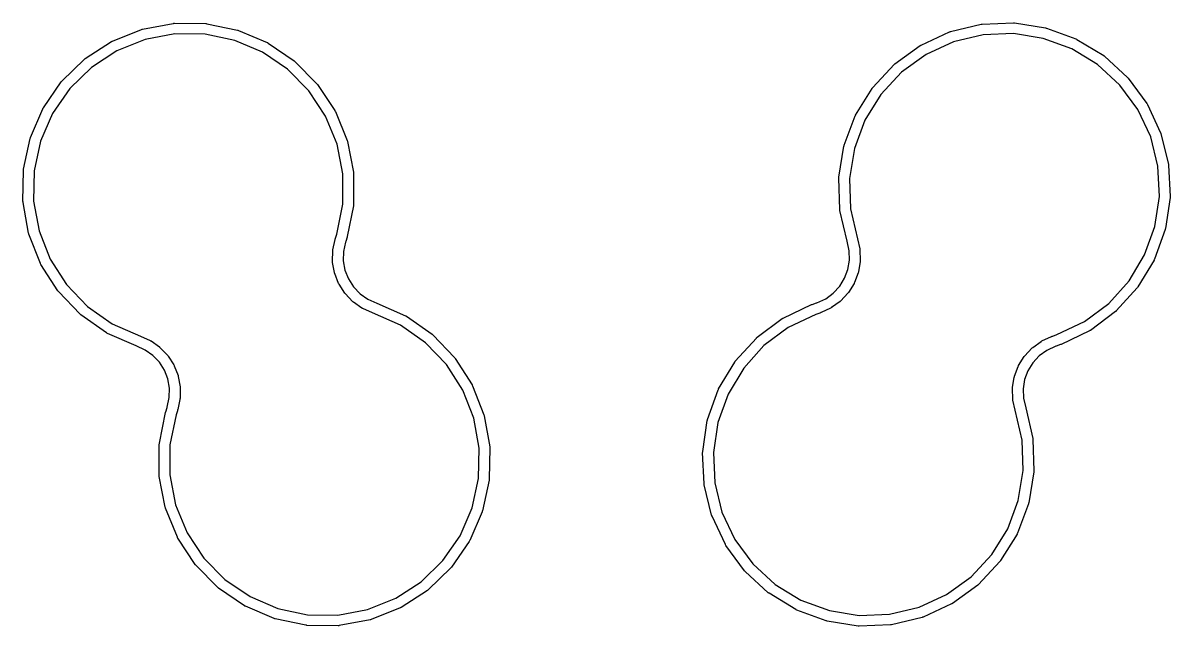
# Model space of a CAD drawing. Extents: x 95 to 260, y -129 to -48.
# Drawn here: x 158.95 to 169.66, y -85.21 to -79.57 of the extents above; entities that cross this region are included whole.
import ezdxf

# ---------------------------------------------------------------- set-up
doc = ezdxf.new("R2010")
doc.units = 0
doc.layers.add('BLACK', color=7, linetype='CONTINUOUS')

msp = doc.modelspace()

# ---------------------------------------------------------------- linework, layer by layer
at = {"layer": 'BLACK', "linetype": 'CONTINUOUS'}
for p, q in [((160.068, -79.632), (160.355, -79.578)), ((160.355, -79.578), (160.356, -79.5779)), ((160.356, -79.5779), (160.361, -79.5776)), ((160.361, -79.5776), (160.365, -79.5772)), ((160.365, -79.5772), (160.658, -79.58)), ((160.658, -79.58), (160.659, -79.5801)), ((160.659, -79.5801), (160.663, -79.5806)), ((160.663, -79.5806), (160.668, -79.5811)), ((160.668, -79.5811), (160.954, -79.6408)), ((167.615, -79.655), (167.899, -79.5869)), ((167.899, -79.5869), (167.9, -79.5867)), ((167.9, -79.5867), (167.904, -79.5861)), ((167.904, -79.5861), (167.909, -79.5855)), ((167.909, -79.5855), (168.202, -79.5739)), ((168.202, -79.5739), (168.207, -79.5743)), ((168.202, -79.5739), (168.202, -79.5739)), ((168.202, -79.5739), (168.202, -79.5739)), ((168.207, -79.5743), (168.211, -79.5745)), ((168.211, -79.5745), (168.5, -79.62)), ((159.787, -79.7436), (160.058, -79.6348)), ((160.058, -79.6348), (160.059, -79.6345)), ((160.058, -79.6348), (160.058, -79.6348)), ((160.058, -79.6348), (160.058, -79.6348)), ((160.059, -79.6345), (160.063, -79.6333)), ((160.063, -79.6333), (160.068, -79.632)), ((160.369, -79.6772), (160.091, -79.7294)), ((160.652, -79.68), (160.369, -79.6772)), ((160.929, -79.7377), (160.652, -79.68)), ((160.954, -79.6408), (160.955, -79.6409)), ((160.955, -79.6409), (160.959, -79.6423)), ((160.959, -79.6423), (160.963, -79.6437)), ((160.963, -79.6437), (161.233, -79.7579)), ((167.339, -79.7804), (167.605, -79.6582)), ((167.605, -79.6582), (167.606, -79.6579)), ((167.605, -79.6582), (167.605, -79.6582)), ((167.605, -79.6582), (167.605, -79.6582)), ((167.606, -79.6579), (167.61, -79.6565)), ((167.61, -79.6565), (167.615, -79.655)), ((167.918, -79.6852), (167.643, -79.7511)), ((168.201, -79.6741), (167.918, -79.6852)), ((168.48, -79.718), (168.201, -79.6741)), ((168.5, -79.62), (168.5, -79.62)), ((168.5, -79.62), (168.5, -79.62)), ((168.5, -79.62), (168.501, -79.6201)), ((168.501, -79.6201), (168.506, -79.6213)), ((168.506, -79.6213), (168.51, -79.6224)), ((168.51, -79.6224), (168.785, -79.7232)), ((159.533, -79.9077), (159.778, -79.7481)), ((159.778, -79.7481), (159.779, -79.7478)), ((159.778, -79.7481), (159.778, -79.7481)), ((159.778, -79.7481), (159.778, -79.7481)), ((159.779, -79.7478), (159.783, -79.7457)), ((159.783, -79.7457), (159.787, -79.7436)), ((160.091, -79.7294), (159.828, -79.8346)), ((161.189, -79.8481), (160.929, -79.7377)), ((161.233, -79.7579), (161.234, -79.7582)), ((161.234, -79.7582), (161.238, -79.7604)), ((161.238, -79.7604), (161.241, -79.7626)), ((161.241, -79.7626), (161.484, -79.9269)), ((167.094, -79.9568), (167.331, -79.7853)), ((167.331, -79.7853), (167.332, -79.7849)), ((167.332, -79.7849), (167.336, -79.7826)), ((167.336, -79.7826), (167.339, -79.7804)), ((167.643, -79.7511), (167.386, -79.8692)), ((168.746, -79.8154), (168.48, -79.718)), ((168.785, -79.7232), (168.785, -79.7234)), ((168.785, -79.7234), (168.789, -79.7255)), ((168.789, -79.7255), (168.794, -79.7274)), ((168.794, -79.7274), (169.044, -79.8797)), ((159.315, -80.118), (159.525, -79.9138)), ((159.525, -79.9133), (159.529, -79.9106)), ((159.525, -79.9138), (159.525, -79.9133)), ((159.529, -79.9106), (159.533, -79.9077)), ((159.828, -79.8346), (159.591, -79.9889)), ((161.423, -80.0069), (161.189, -79.8481)), ((167.386, -79.8692), (167.156, -80.0349)), ((168.987, -79.9625), (168.746, -79.8154)), ((169.044, -79.8797), (169.044, -79.88)), ((169.044, -79.88), (169.048, -79.8828)), ((169.048, -79.8828), (169.051, -79.8855)), ((169.051, -79.8855), (169.267, -80.0834)), ((159.591, -79.9889), (159.388, -80.1863)), ((161.622, -80.2083), (161.423, -80.0069)), ((161.484, -79.9269), (161.484, -79.9269)), ((161.484, -79.9269), (161.484, -79.927)), ((161.484, -79.927), (161.484, -79.9273)), ((161.484, -79.9273), (161.488, -79.9302)), ((161.488, -79.9302), (161.491, -79.9332)), ((161.491, -79.9332), (161.697, -80.1415)), ((166.887, -80.1775), (167.086, -79.9632)), ((167.086, -79.9632), (167.087, -79.9627)), ((167.087, -79.9627), (167.09, -79.9598)), ((167.09, -79.9598), (167.094, -79.9568)), ((169.196, -80.1538), (168.987, -79.9625)), ((159.143, -80.3665), (159.309, -80.1255)), ((159.309, -80.1249), (159.312, -80.1215)), ((159.309, -80.1255), (159.309, -80.1249)), ((159.309, -80.1255), (159.309, -80.1255)), ((159.309, -80.1255), (159.309, -80.1255)), ((159.312, -80.1215), (159.315, -80.118)), ((167.156, -80.0349), (166.964, -80.2421)), ((169.267, -80.0834), (169.268, -80.0839)), ((169.268, -80.0839), (169.271, -80.0873)), ((169.271, -80.0873), (169.274, -80.0907)), ((169.274, -80.0907), (169.447, -80.3267)), ((159.388, -80.1863), (159.228, -80.4192)), ((161.778, -80.4444), (161.622, -80.2083)), ((161.697, -80.1415), (161.697, -80.142)), ((161.697, -80.142), (161.7, -80.1456)), ((161.7, -80.1456), (161.703, -80.1491)), ((161.703, -80.1491), (161.864, -80.3934)), ((166.727, -80.4343), (166.881, -80.1853)), ((166.881, -80.1853), (166.882, -80.1847)), ((166.881, -80.1853), (166.881, -80.1853)), ((166.881, -80.1853), (166.881, -80.1853)), ((166.882, -80.1847), (166.884, -80.1812)), ((166.884, -80.1812), (166.887, -80.1775)), ((169.363, -80.3819), (169.196, -80.1538)), ((166.964, -80.2421), (166.815, -80.4827)), ((169.447, -80.3267), (169.447, -80.3273)), ((169.447, -80.3273), (169.449, -80.3312)), ((169.449, -80.3312), (169.452, -80.3351)), ((169.452, -80.3351), (169.576, -80.6003)), ((159.022, -80.6438), (159.138, -80.3751)), ((159.228, -80.4192), (159.116, -80.679)), ((159.138, -80.3744), (159.141, -80.3705)), ((159.138, -80.3751), (159.138, -80.3744)), ((159.141, -80.3705), (159.143, -80.3665)), ((161.885, -80.7062), (161.778, -80.4444)), ((161.864, -80.3934), (161.865, -80.3939)), ((161.865, -80.3939), (161.867, -80.398)), ((161.867, -80.398), (161.869, -80.402)), ((161.869, -80.402), (161.98, -80.6729)), ((166.62, -80.7171), (166.723, -80.443)), ((166.723, -80.4424), (166.725, -80.4383)), ((166.723, -80.443), (166.723, -80.4424)), ((166.725, -80.4383), (166.727, -80.4343)), ((169.483, -80.6382), (169.363, -80.3819)), ((166.815, -80.4827), (166.716, -80.7476)), ((158.957, -80.9392), (159.019, -80.6531)), ((159.019, -80.6524), (159.021, -80.6482)), ((159.019, -80.6531), (159.019, -80.6524)), ((159.019, -80.6531), (159.019, -80.6531)), ((159.019, -80.6531), (159.019, -80.6531)), ((159.021, -80.6482), (159.022, -80.6438)), ((169.551, -80.9129), (169.483, -80.6382)), ((169.576, -80.6003), (169.576, -80.6009)), ((169.576, -80.6009), (169.577, -80.6052)), ((169.577, -80.6052), (169.579, -80.6095)), ((169.579, -80.6095), (169.649, -80.8937)), ((159.116, -80.679), (159.056, -80.9555)), ((161.939, -80.9839), (161.885, -80.7062)), ((161.98, -80.6729), (161.98, -80.6736)), ((161.98, -80.6736), (161.981, -80.6779)), ((161.981, -80.6779), (161.982, -80.6823)), ((161.982, -80.6823), (162.038, -80.9696)), ((166.57, -81.0154), (166.618, -80.7266)), ((166.618, -80.7259), (166.619, -80.7215)), ((166.618, -80.7266), (166.618, -80.7259)), ((166.619, -80.7215), (166.62, -80.7171)), ((166.716, -80.7476), (166.67, -81.0268)), ((158.951, -81.2416), (158.956, -80.9489)), ((158.956, -80.9482), (158.957, -80.9438)), ((158.956, -80.9489), (158.956, -80.9482)), ((158.957, -80.9438), (158.957, -80.9392)), ((159.056, -80.9555), (159.051, -81.2384)), ((161.939, -81.2669), (161.939, -80.9839)), ((162.038, -80.9696), (162.038, -80.9696)), ((162.038, -80.9696), (162.038, -80.9696)), ((162.038, -80.9696), (162.039, -80.9703)), ((162.039, -80.9703), (162.039, -80.9747)), ((162.039, -80.9747), (162.039, -80.9793)), ((162.039, -80.9793), (162.039, -81.272)), ((169.564, -81.1955), (169.551, -80.9129)), ((169.649, -80.8937), (169.649, -80.8944)), ((169.649, -80.8944), (169.65, -80.8988)), ((169.65, -80.8988), (169.65, -80.9033)), ((169.65, -80.9033), (169.664, -81.1957)), ((166.57, -81.02), (166.57, -81.0154)), ((166.57, -81.0245), (166.57, -81.02)), ((166.57, -81.0252), (166.57, -81.0245)), ((166.579, -81.3177), (166.57, -81.0252)), ((166.67, -81.0268), (166.679, -81.3096)), ((169.522, -81.4753), (169.564, -81.1955)), ((169.664, -81.1957), (169.664, -81.1964)), ((169.664, -81.1964), (169.664, -81.2009)), ((169.664, -81.2009), (169.664, -81.2055)), ((158.952, -81.2462), (158.951, -81.2416)), ((158.952, -81.2507), (158.952, -81.2462)), ((158.952, -81.2513), (158.952, -81.2507)), ((158.952, -81.2514), (158.952, -81.2513)), ((159.004, -81.5394), (158.952, -81.2514)), ((158.952, -81.2514), (158.952, -81.2514)), ((159.051, -81.2384), (159.102, -81.5168)), ((161.882, -81.5463), (161.939, -81.2669)), ((162.038, -81.2818), (161.98, -81.5687)), ((162.039, -81.2727), (162.038, -81.2772)), ((162.038, -81.2772), (162.038, -81.2818)), ((162.039, -81.272), (162.039, -81.2727)), ((166.679, -81.3096), (166.744, -81.5899)), ((169.664, -81.2055), (169.62, -81.495)), ((166.58, -81.3223), (166.579, -81.3177)), ((166.58, -81.3267), (166.58, -81.3223)), ((166.58, -81.3274), (166.58, -81.3267)), ((166.647, -81.6126), (166.58, -81.3274)), ((159.102, -81.5168), (159.205, -81.7802)), ((169.426, -81.7416), (169.522, -81.4753)), ((169.618, -81.5044), (169.519, -81.78)), ((169.619, -81.5), (169.618, -81.5044)), ((169.62, -81.4957), (169.619, -81.5)), ((169.62, -81.495), (169.62, -81.4957)), ((159.005, -81.5438), (159.004, -81.5394)), ((159.006, -81.5482), (159.005, -81.5438)), ((159.007, -81.5488), (159.006, -81.5482)), ((159.114, -81.8213), (159.007, -81.5488)), ((161.845, -81.6936), (161.866, -81.5982)), ((161.866, -81.5975), (161.867, -81.5953)), ((161.866, -81.5982), (161.866, -81.5975)), ((161.867, -81.5931), (161.87, -81.5856)), ((161.867, -81.5953), (161.867, -81.5931)), ((161.87, -81.5856), (161.882, -81.5463)), ((161.963, -81.6218), (161.944, -81.7099)), ((161.965, -81.6169), (161.963, -81.6218)), ((161.978, -81.5742), (161.965, -81.6165)), ((161.965, -81.6165), (161.965, -81.6169)), ((161.965, -81.6169), (161.965, -81.6169)), ((161.979, -81.5718), (161.978, -81.5742)), ((161.98, -81.5694), (161.979, -81.5718)), ((161.98, -81.5687), (161.98, -81.5694)), ((166.667, -81.7029), (166.647, -81.6126)), ((166.647, -81.6126), (166.647, -81.6126)), ((166.744, -81.5899), (166.744, -81.59)), ((166.744, -81.59), (166.766, -81.6851)), ((161.843, -81.801), (161.844, -81.7033)), ((161.844, -81.7026), (161.845, -81.6982)), ((161.844, -81.7033), (161.844, -81.7026)), ((161.845, -81.6982), (161.845, -81.6936)), ((161.944, -81.7099), (161.943, -81.7977)), ((166.67, -81.7907), (166.667, -81.7029)), ((166.766, -81.6851), (166.766, -81.6858)), ((166.766, -81.6858), (166.767, -81.6902)), ((166.767, -81.6902), (166.767, -81.6947)), ((166.767, -81.6947), (166.77, -81.7923)), ((159.116, -81.8253), (159.114, -81.8213)), ((159.118, -81.8294), (159.116, -81.8253)), ((159.118, -81.83), (159.118, -81.8294)), ((159.276, -82.0765), (159.118, -81.83)), ((159.205, -81.7802), (159.358, -82.0184)), ((161.843, -81.8055), (161.843, -81.801)), ((161.843, -81.81), (161.843, -81.8055)), ((161.843, -81.8107), (161.843, -81.81)), ((161.861, -81.9068), (161.843, -81.8107)), ((161.843, -81.8107), (161.843, -81.8107)), ((161.843, -81.8107), (161.843, -81.8107)), ((161.943, -81.7977), (161.958, -81.8841)), ((166.656, -81.8773), (166.67, -81.7907)), ((166.77, -81.8021), (166.754, -81.8984)), ((166.77, -81.7923), (166.77, -81.793)), ((166.77, -81.793), (166.77, -81.7975)), ((166.77, -81.7975), (166.77, -81.8021)), ((169.281, -81.9843), (169.426, -81.7416)), ((169.515, -81.7888), (169.364, -82.0399)), ((169.517, -81.7847), (169.515, -81.7888)), ((169.519, -81.7806), (169.517, -81.7847)), ((169.519, -81.78), (169.519, -81.7806)), ((161.862, -81.9111), (161.861, -81.9068)), ((161.863, -81.9155), (161.862, -81.9111)), ((161.863, -81.9161), (161.863, -81.9155)), ((161.899, -82.007), (161.863, -81.9161)), ((161.958, -81.8841), (161.99, -81.9659)), ((166.625, -81.9596), (166.656, -81.8773)), ((166.751, -81.9078), (166.717, -81.9993)), ((166.753, -81.9034), (166.751, -81.9078)), ((166.754, -81.8991), (166.753, -81.9034)), ((166.754, -81.8984), (166.754, -81.8984)), ((166.754, -81.8984), (166.754, -81.8984)), ((166.754, -81.8984), (166.754, -81.8991)), ((159.358, -82.0184), (159.554, -82.2225)), ((161.901, -82.0111), (161.899, -82.007)), ((161.903, -82.0151), (161.901, -82.0111)), ((161.904, -82.0157), (161.903, -82.0151)), ((161.956, -82.0979), (161.904, -82.0157)), ((161.904, -82.0157), (161.904, -82.0157)), ((161.904, -82.0157), (161.904, -82.0157)), ((161.99, -81.9659), (162.038, -82.0399)), ((162.038, -82.0399), (162.099, -82.1032)), ((166.519, -82.0986), (166.579, -82.0343)), ((166.579, -82.0343), (166.625, -81.9596)), ((166.713, -82.008), (166.661, -82.0911)), ((166.715, -82.0039), (166.713, -82.008)), ((166.717, -81.9999), (166.715, -82.0039)), ((166.717, -81.9993), (166.717, -81.9999)), ((169.091, -82.1941), (169.281, -81.9843)), ((169.358, -82.0477), (169.162, -82.2648)), ((169.361, -82.0441), (169.358, -82.0477)), ((169.364, -82.0405), (169.361, -82.0441)), ((169.364, -82.0399), (169.364, -82.0405)), ((159.279, -82.0801), (159.276, -82.0765)), ((159.282, -82.0836), (159.279, -82.0801)), ((159.282, -82.0841), (159.282, -82.0836)), ((159.485, -82.2953), (159.282, -82.0841)), ((161.959, -82.1015), (161.956, -82.0979)), ((161.962, -82.1051), (161.959, -82.1015)), ((161.962, -82.1056), (161.962, -82.1051)), ((162.03, -82.176), (161.962, -82.1056)), ((162.099, -82.1032), (162.171, -82.1535)), ((162.171, -82.1535), (162.256, -82.1909)), ((166.366, -82.1876), (166.448, -82.15)), ((166.448, -82.15), (166.519, -82.0986)), ((166.656, -82.0988), (166.589, -82.1703)), ((166.658, -82.0952), (166.656, -82.0988)), ((166.661, -82.0916), (166.658, -82.0952)), ((166.661, -82.0911), (166.661, -82.0916)), ((159.554, -82.2225), (159.785, -82.3846)), ((162.033, -82.179), (162.03, -82.176)), ((162.037, -82.1819), (162.033, -82.179)), ((162.037, -82.1823), (162.037, -82.1819)), ((162.037, -82.1824), (162.037, -82.1823)), ((162.037, -82.1823), (162.037, -82.1823)), ((162.117, -82.2383), (162.037, -82.1824)), ((162.121, -82.2405), (162.117, -82.2383)), ((162.125, -82.2428), (162.121, -82.2405)), ((162.126, -82.2431), (162.125, -82.2428)), ((162.215, -82.2823), (162.126, -82.2431)), ((162.256, -82.1909), (162.256, -82.191)), ((162.256, -82.191), (162.523, -82.3091)), ((166.051, -82.3312), (166.315, -82.2054)), ((166.315, -82.2054), (166.316, -82.2051)), ((166.316, -82.2051), (166.318, -82.2043)), ((166.318, -82.2043), (166.321, -82.2033)), ((166.321, -82.2033), (166.361, -82.1894)), ((166.361, -82.1892), (166.366, -82.1876)), ((166.361, -82.1893), (166.361, -82.1892)), ((166.361, -82.1894), (166.361, -82.1893)), ((166.494, -82.2388), (166.405, -82.2796)), ((166.498, -82.2365), (166.494, -82.2388)), ((166.502, -82.2343), (166.498, -82.2365)), ((166.503, -82.2339), (166.502, -82.2343)), ((166.582, -82.1767), (166.503, -82.2339)), ((166.585, -82.1737), (166.582, -82.1767)), ((166.589, -82.1708), (166.585, -82.1737)), ((166.589, -82.1703), (166.589, -82.1703)), ((166.589, -82.1703), (166.589, -82.1703)), ((166.589, -82.1703), (166.589, -82.1708)), ((168.864, -82.363), (169.091, -82.1941)), ((169.155, -82.2713), (168.92, -82.4461)), ((169.158, -82.2683), (169.155, -82.2713)), ((169.162, -82.2653), (169.158, -82.2683)), ((169.162, -82.2648), (169.162, -82.2648)), ((169.162, -82.2648), (169.162, -82.2648)), ((169.162, -82.2648), (169.162, -82.2653)), ((159.488, -82.2983), (159.485, -82.2953)), ((159.492, -82.3012), (159.488, -82.2983)), ((159.492, -82.3016), (159.492, -82.3012)), ((159.492, -82.3017), (159.492, -82.3016)), ((159.492, -82.3016), (159.492, -82.3016)), ((159.732, -82.4694), (159.492, -82.3017)), ((162.215, -82.2824), (162.215, -82.2823)), ((162.478, -82.3986), (162.215, -82.2824)), ((162.523, -82.3091), (162.523, -82.3091)), ((162.523, -82.3091), (162.523, -82.3092)), ((162.523, -82.3092), (162.524, -82.3094)), ((162.524, -82.3094), (162.528, -82.3117)), ((162.528, -82.3117), (162.532, -82.3139)), ((162.532, -82.3139), (162.772, -82.482)), ((165.808, -82.511), (166.043, -82.3362)), ((166.043, -82.3358), (166.047, -82.3335)), ((166.043, -82.3362), (166.043, -82.3358)), ((166.043, -82.3362), (166.043, -82.3362)), ((166.043, -82.3362), (166.043, -82.3362)), ((166.047, -82.3335), (166.051, -82.3312)), ((166.356, -82.2969), (166.098, -82.4194)), ((166.393, -82.2839), (166.356, -82.2969)), ((166.401, -82.2815), (166.393, -82.2839)), ((166.403, -82.2806), (166.401, -82.2815)), ((166.405, -82.2798), (166.403, -82.2806)), ((166.405, -82.2796), (166.405, -82.2798)), ((168.607, -82.4855), (168.864, -82.363)), ((159.736, -82.4716), (159.732, -82.4694)), ((159.74, -82.4739), (159.736, -82.4716)), ((159.741, -82.4742), (159.74, -82.4739)), ((160.008, -82.5921), (159.741, -82.4742)), ((159.741, -82.4742), (159.741, -82.4742)), ((159.741, -82.4742), (159.741, -82.4742)), ((159.785, -82.3846), (160.049, -82.5006)), ((162.71, -82.561), (162.478, -82.3986)), ((162.772, -82.482), (162.772, -82.4824)), ((162.772, -82.4824), (162.776, -82.4854)), ((162.776, -82.4854), (162.779, -82.4883)), ((162.779, -82.4883), (162.981, -82.6997)), ((166.098, -82.4194), (165.871, -82.5883)), ((168.568, -82.4991), (168.607, -82.4855)), ((168.912, -82.4512), (168.647, -82.577)), ((168.916, -82.4488), (168.912, -82.4512)), ((168.919, -82.4465), (168.916, -82.4488)), ((168.92, -82.4461), (168.919, -82.4465)), ((168.92, -82.4461), (168.92, -82.4461)), ((168.92, -82.4461), (168.92, -82.4461)), ((160.093, -82.6297), (160.008, -82.5921)), ((160.049, -82.5006), (160.049, -82.5007)), ((160.049, -82.5007), (160.138, -82.5403)), ((160.138, -82.5403), (160.138, -82.5403)), ((160.138, -82.5403), (160.138, -82.5403)), ((160.138, -82.5403), (160.139, -82.5406)), ((160.139, -82.5406), (160.143, -82.5429)), ((160.143, -82.5429), (160.147, -82.5451)), ((160.147, -82.5451), (160.227, -82.6013)), ((162.906, -82.7653), (162.71, -82.561)), ((165.604, -82.7346), (165.801, -82.5176)), ((165.871, -82.5883), (165.682, -82.7981)), ((165.801, -82.517), (165.804, -82.5141)), ((165.801, -82.5175), (165.801, -82.517)), ((165.801, -82.5176), (165.801, -82.5175)), ((165.801, -82.5175), (165.801, -82.5175)), ((165.804, -82.5141), (165.808, -82.511)), ((168.381, -82.6059), (168.46, -82.5487)), ((168.46, -82.5483), (168.464, -82.5461)), ((168.46, -82.5487), (168.46, -82.5483)), ((168.46, -82.5487), (168.46, -82.5487)), ((168.46, -82.5487), (168.46, -82.5487)), ((168.464, -82.5461), (168.468, -82.5438)), ((168.468, -82.5438), (168.557, -82.503)), ((168.596, -82.595), (168.514, -82.6326)), ((168.557, -82.5027), (168.56, -82.502)), ((168.557, -82.503), (168.557, -82.5027)), ((168.56, -82.502), (168.562, -82.5011)), ((168.562, -82.5011), (168.568, -82.4991)), ((168.6, -82.5937), (168.596, -82.595)), ((168.642, -82.5792), (168.6, -82.5937)), ((168.6, -82.5937), (168.6, -82.5937)), ((168.6, -82.5937), (168.6, -82.5937)), ((168.644, -82.5781), (168.642, -82.5792)), ((168.647, -82.5773), (168.644, -82.5781)), ((168.647, -82.577), (168.647, -82.5773)), ((160.165, -82.6803), (160.093, -82.6297)), ((160.226, -82.7438), (160.165, -82.6803)), ((160.227, -82.6013), (160.227, -82.6013)), ((160.227, -82.6013), (160.227, -82.6013)), ((160.227, -82.6013), (160.227, -82.6017)), ((160.227, -82.6017), (160.23, -82.6047)), ((160.23, -82.6047), (160.234, -82.6077)), ((160.234, -82.6077), (160.301, -82.6783)), ((160.301, -82.6783), (160.302, -82.6788)), ((160.302, -82.6788), (160.305, -82.6824)), ((160.305, -82.6824), (160.307, -82.686)), ((160.307, -82.686), (160.36, -82.7684)), ((162.981, -82.6997), (162.981, -82.6997)), ((162.981, -82.6997), (162.981, -82.6997)), ((162.981, -82.6997), (162.982, -82.7002)), ((162.982, -82.7002), (162.985, -82.7038)), ((162.985, -82.7038), (162.988, -82.7074)), ((168.25, -82.7747), (168.301, -82.6917)), ((168.301, -82.6911), (168.304, -82.6875)), ((168.301, -82.6917), (168.301, -82.6911)), ((168.301, -82.6917), (168.301, -82.6917)), ((168.301, -82.6917), (168.301, -82.6917)), ((168.304, -82.6875), (168.307, -82.6839)), ((168.307, -82.6839), (168.373, -82.6124)), ((168.373, -82.6124), (168.374, -82.6119)), ((168.374, -82.6119), (168.377, -82.609)), ((168.377, -82.609), (168.381, -82.6059)), ((168.443, -82.6841), (168.383, -82.7484)), ((168.514, -82.6326), (168.443, -82.6841)), ((160.273, -82.8179), (160.226, -82.7438)), ((160.36, -82.7684), (160.36, -82.769)), ((160.36, -82.769), (160.362, -82.773)), ((160.362, -82.773), (160.364, -82.7771)), ((160.364, -82.7771), (160.4, -82.8681)), ((163.058, -83.0037), (162.906, -82.7653)), ((162.988, -82.7074), (163.145, -82.954)), ((165.448, -82.9935), (165.598, -82.7424)), ((165.682, -82.7981), (165.536, -83.0407)), ((165.598, -82.7424), (165.599, -82.7418)), ((165.599, -82.7418), (165.601, -82.7382)), ((165.601, -82.7382), (165.604, -82.7346)), ((168.211, -82.8749), (168.245, -82.7835)), ((168.245, -82.7828), (168.248, -82.7788)), ((168.245, -82.7835), (168.245, -82.7828)), ((168.248, -82.7788), (168.25, -82.7747)), ((168.383, -82.7484), (168.337, -82.8231)), ((160.305, -82.8998), (160.273, -82.8179)), ((160.32, -82.9863), (160.305, -82.8998)), ((160.4, -82.8681), (160.4, -82.8681)), ((160.4, -82.8681), (160.4, -82.8681)), ((160.4, -82.8681), (160.4, -82.8687)), ((160.4, -82.8687), (160.401, -82.8731)), ((160.401, -82.8731), (160.402, -82.8775)), ((160.402, -82.8775), (160.419, -82.9736)), ((168.193, -82.9807), (168.208, -82.8844)), ((168.208, -82.8844), (168.209, -82.8837)), ((168.209, -82.8837), (168.21, -82.8793)), ((168.21, -82.8793), (168.211, -82.8749)), ((168.306, -82.9054), (168.292, -82.9921)), ((168.337, -82.8231), (168.306, -82.9054)), ((160.318, -83.0741), (160.32, -82.9863)), ((160.42, -82.9833), (160.418, -83.081)), ((160.419, -82.9736), (160.419, -82.9736)), ((160.419, -82.9736), (160.419, -82.9736)), ((160.419, -82.9736), (160.419, -82.9743)), ((160.419, -82.9743), (160.42, -82.9788)), ((160.42, -82.9788), (160.42, -82.9833)), ((163.161, -83.2672), (163.058, -83.0037)), ((163.145, -82.954), (163.145, -82.9546)), ((163.145, -82.9546), (163.147, -82.9587)), ((163.147, -82.9587), (163.15, -82.9627)), ((163.15, -82.9627), (163.256, -83.2353)), ((165.345, -83.2778), (165.444, -83.0023)), ((165.444, -83.0016), (165.446, -82.9976)), ((165.444, -83.0023), (165.444, -83.0016)), ((165.444, -83.0023), (165.444, -83.0023)), ((165.444, -83.0023), (165.444, -83.0023)), ((165.446, -82.9976), (165.448, -82.9935)), ((168.192, -82.9852), (168.193, -82.9807)), ((168.192, -82.9897), (168.192, -82.9852)), ((168.192, -82.9904), (168.192, -82.9897)), ((168.195, -83.088), (168.192, -82.9904)), ((168.292, -82.9921), (168.295, -83.0798)), ((160.299, -83.1621), (160.318, -83.0741)), ((160.417, -83.0907), (160.396, -83.186)), ((160.418, -83.0817), (160.417, -83.0861)), ((160.417, -83.0861), (160.417, -83.0907)), ((160.418, -83.081), (160.418, -83.0817)), ((165.536, -83.0407), (165.441, -83.307)), ((168.196, -83.0925), (168.195, -83.088)), ((168.196, -83.097), (168.196, -83.0925)), ((168.197, -83.0977), (168.196, -83.097)), ((168.219, -83.1927), (168.197, -83.0977)), ((168.197, -83.0977), (168.197, -83.0977)), ((168.197, -83.0977), (168.197, -83.0977)), ((168.295, -83.0798), (168.316, -83.1702)), ((160.225, -83.4991), (160.283, -83.2121)), ((160.283, -83.2115), (160.284, -83.2091)), ((160.283, -83.2121), (160.283, -83.2115)), ((160.284, -83.2091), (160.285, -83.2067)), ((160.285, -83.2067), (160.298, -83.1662)), ((160.298, -83.1658), (160.299, -83.1621)), ((160.298, -83.1662), (160.298, -83.1658)), ((160.298, -83.1658), (160.298, -83.1658)), ((160.381, -83.2347), (160.324, -83.5141)), ((160.393, -83.197), (160.381, -83.2347)), ((160.395, -83.1911), (160.393, -83.197)), ((160.396, -83.1867), (160.395, -83.1889)), ((160.395, -83.1889), (160.395, -83.1911)), ((160.396, -83.186), (160.396, -83.1867)), ((163.256, -83.2353), (163.256, -83.2353)), ((163.256, -83.2353), (163.256, -83.2353)), ((163.256, -83.2353), (163.256, -83.236)), ((163.256, -83.236), (163.258, -83.2403)), ((168.219, -83.1928), (168.219, -83.1927)), ((168.284, -83.4732), (168.219, -83.1928)), ((168.316, -83.1702), (168.316, -83.1702)), ((168.316, -83.1702), (168.316, -83.1702)), ((168.316, -83.1702), (168.382, -83.4554)), ((163.211, -83.5457), (163.161, -83.2672)), ((163.258, -83.2403), (163.259, -83.2447)), ((163.259, -83.2447), (163.311, -83.5328)), ((165.299, -83.5768), (165.342, -83.2873)), ((165.342, -83.2873), (165.343, -83.2866)), ((165.343, -83.2866), (165.344, -83.2822)), ((165.344, -83.2822), (165.345, -83.2778)), ((165.441, -83.307), (165.399, -83.5868)), ((160.223, -83.8015), (160.224, -83.5088)), ((160.224, -83.5081), (160.225, -83.5036)), ((160.224, -83.5088), (160.224, -83.5081)), ((160.225, -83.5036), (160.225, -83.4991)), ((160.324, -83.5141), (160.323, -83.797)), ((163.206, -83.8285), (163.211, -83.5457)), ((163.311, -83.5426), (163.306, -83.8352)), ((163.311, -83.5328), (163.311, -83.5335)), ((163.311, -83.5335), (163.311, -83.538)), ((163.311, -83.538), (163.311, -83.5426)), ((168.293, -83.7559), (168.284, -83.4732)), ((168.382, -83.4554), (168.382, -83.456)), ((168.382, -83.456), (168.383, -83.4605)), ((168.383, -83.4605), (168.383, -83.465)), ((168.383, -83.465), (168.393, -83.7576)), ((165.298, -83.5858), (165.299, -83.5813)), ((165.298, -83.5865), (165.298, -83.5858)), ((165.312, -83.8789), (165.298, -83.5865)), ((165.298, -83.5865), (165.298, -83.5865)), ((165.298, -83.5865), (165.298, -83.5865)), ((165.299, -83.5813), (165.299, -83.5768)), ((165.399, -83.5868), (165.412, -83.8694)), ((168.247, -84.0351), (168.293, -83.7559)), ((168.392, -83.7673), (168.345, -84.0562)), ((168.393, -83.7628), (168.392, -83.7673)), ((168.393, -83.7576), (168.393, -83.7583)), ((168.393, -83.7583), (168.393, -83.7628)), ((160.223, -83.806), (160.223, -83.8015)), ((160.224, -83.8105), (160.223, -83.806)), ((160.224, -83.8112), (160.224, -83.8105)), ((160.28, -84.0986), (160.224, -83.8112)), ((160.323, -83.797), (160.377, -84.0747)), ((163.146, -84.1051), (163.206, -83.8285)), ((163.305, -83.8449), (163.243, -84.131)), ((163.306, -83.8359), (163.305, -83.8404)), ((163.305, -83.8404), (163.305, -83.8449)), ((163.306, -83.8352), (163.306, -83.8359)), ((165.313, -83.8834), (165.312, -83.8789)), ((165.412, -83.8694), (165.479, -84.1441)), ((165.313, -83.8879), (165.313, -83.8834)), ((165.313, -83.8886), (165.313, -83.8879)), ((165.383, -84.1728), (165.313, -83.8886)), ((165.313, -83.8886), (165.313, -83.8886)), ((165.313, -83.8886), (165.313, -83.8886)), ((160.377, -84.0747), (160.484, -84.3367)), ((168.148, -84.3), (168.247, -84.0351)), ((168.342, -84.0656), (168.239, -84.3397)), ((168.343, -84.0612), (168.342, -84.0656)), ((168.345, -84.0569), (168.343, -84.0612)), ((168.345, -84.0562), (168.345, -84.0562)), ((168.345, -84.0562), (168.345, -84.0562)), ((168.345, -84.0562), (168.345, -84.0569)), ((160.281, -84.103), (160.28, -84.0986)), ((160.282, -84.1073), (160.281, -84.103)), ((160.282, -84.1079), (160.282, -84.1073)), ((160.393, -84.379), (160.282, -84.1079)), ((160.282, -84.1079), (160.282, -84.1079)), ((160.282, -84.1079), (160.282, -84.1079)), ((163.034, -84.3647), (163.146, -84.1051)), ((163.24, -84.1403), (163.124, -84.4089)), ((163.241, -84.136), (163.24, -84.1403)), ((163.243, -84.1317), (163.241, -84.136)), ((163.243, -84.131), (163.243, -84.1317)), ((165.385, -84.177), (165.383, -84.1728)), ((165.386, -84.1813), (165.385, -84.177)), ((165.387, -84.182), (165.386, -84.1813)), ((165.511, -84.4472), (165.387, -84.182)), ((165.479, -84.1441), (165.599, -84.4004)), ((167.999, -84.5406), (168.148, -84.3)), ((160.395, -84.3831), (160.393, -84.379)), ((160.397, -84.3871), (160.395, -84.3831)), ((160.397, -84.3876), (160.397, -84.3871)), ((160.397, -84.3877), (160.397, -84.3876)), ((160.397, -84.3876), (160.397, -84.3876)), ((160.558, -84.6321), (160.397, -84.3877)), ((160.484, -84.3367), (160.639, -84.573)), ((162.873, -84.5975), (163.034, -84.3647)), ((163.119, -84.4174), (162.953, -84.6583)), ((163.121, -84.4135), (163.119, -84.4174)), ((163.123, -84.4095), (163.121, -84.4135)), ((163.124, -84.4089), (163.123, -84.4095)), ((163.124, -84.4089), (163.124, -84.4089)), ((163.124, -84.4089), (163.124, -84.4089)), ((165.599, -84.4004), (165.767, -84.6285)), ((168.235, -84.3485), (168.081, -84.5974)), ((168.237, -84.3444), (168.235, -84.3485)), ((168.239, -84.3404), (168.237, -84.3444)), ((168.239, -84.3397), (168.239, -84.3404)), ((165.513, -84.4511), (165.511, -84.4472)), ((165.515, -84.455), (165.513, -84.4511)), ((165.516, -84.4555), (165.515, -84.455)), ((165.516, -84.4556), (165.516, -84.4555)), ((165.689, -84.6916), (165.516, -84.4556)), ((165.516, -84.4556), (165.516, -84.4556)), ((160.561, -84.6356), (160.558, -84.6321)), ((160.639, -84.573), (160.838, -84.7745)), ((162.67, -84.7946), (162.873, -84.5975)), ((165.767, -84.6285), (165.975, -84.8198)), ((167.806, -84.7477), (167.999, -84.5406)), ((168.075, -84.6052), (167.876, -84.8194)), ((168.078, -84.6016), (168.075, -84.6052)), ((168.081, -84.598), (168.078, -84.6016)), ((168.081, -84.5974), (168.081, -84.598)), ((160.564, -84.6392), (160.561, -84.6356)), ((160.565, -84.6397), (160.564, -84.6392)), ((160.77, -84.8482), (160.565, -84.6397)), ((162.946, -84.6658), (162.736, -84.8697)), ((162.949, -84.6623), (162.946, -84.6658)), ((162.952, -84.6589), (162.949, -84.6623)), ((162.953, -84.6583), (162.952, -84.6589)), ((162.953, -84.6583), (162.953, -84.6583)), ((162.953, -84.6583), (162.953, -84.6583)), ((165.692, -84.695), (165.689, -84.6916)), ((165.695, -84.6984), (165.692, -84.695)), ((165.695, -84.6989), (165.695, -84.6984)), ((165.911, -84.8968), (165.695, -84.6989)), ((160.838, -84.7745), (161.072, -84.9337)), ((162.433, -84.9486), (162.67, -84.7946)), ((165.975, -84.8198), (166.217, -84.967)), ((167.577, -84.9134), (167.806, -84.7477)), ((167.868, -84.8259), (167.631, -84.9974)), ((167.872, -84.8229), (167.868, -84.8259)), ((167.875, -84.8199), (167.872, -84.8229)), ((167.876, -84.8194), (167.875, -84.8199)), ((160.774, -84.8511), (160.77, -84.8482)), ((160.777, -84.8541), (160.774, -84.8511)), ((160.777, -84.8545), (160.777, -84.8541)), ((161.02, -85.0191), (160.777, -84.8545)), ((161.072, -84.9337), (161.332, -85.0443)), ((162.17, -85.0535), (162.433, -84.9486)), ((162.729, -84.8758), (162.483, -85.0351)), ((162.732, -84.873), (162.729, -84.8758)), ((162.736, -84.8702), (162.732, -84.873)), ((162.736, -84.8697), (162.736, -84.8702)), ((165.915, -84.8995), (165.911, -84.8968)), ((165.918, -84.9023), (165.915, -84.8995)), ((165.919, -84.9027), (165.918, -84.9023)), ((166.169, -85.0549), (165.919, -84.9027)), ((165.919, -84.9027), (165.919, -84.9027)), ((165.919, -84.9027), (165.919, -84.9027)), ((167.32, -85.0315), (167.577, -84.9134)), ((161.024, -85.0213), (161.02, -85.0191)), ((161.027, -85.0235), (161.024, -85.0213)), ((161.028, -85.0238), (161.027, -85.0235)), ((161.297, -85.1383), (161.028, -85.0238)), ((161.332, -85.0443), (161.609, -85.1023)), ((161.892, -85.1054), (162.17, -85.0535)), ((162.474, -85.0396), (162.203, -85.1482)), ((162.478, -85.0375), (162.474, -85.0396)), ((162.482, -85.0355), (162.478, -85.0375)), ((162.483, -85.0351), (162.482, -85.0355)), ((162.483, -85.0351), (162.483, -85.0351)), ((162.483, -85.0351), (162.483, -85.0351)), ((166.173, -85.0569), (166.169, -85.0549)), ((166.177, -85.0589), (166.173, -85.0569)), ((166.178, -85.0592), (166.177, -85.0589)), ((166.452, -85.16), (166.178, -85.0592)), ((166.178, -85.0592), (166.178, -85.0592)), ((166.178, -85.0592), (166.178, -85.0592)), ((166.217, -84.967), (166.482, -85.0644)), ((167.044, -85.0973), (167.32, -85.0315)), ((167.623, -85.0023), (167.357, -85.1244)), ((167.627, -85), (167.623, -85.0023)), ((167.631, -84.9978), (167.627, -85)), ((167.631, -84.9974), (167.631, -84.9978)), ((161.302, -85.1397), (161.297, -85.1383)), ((161.306, -85.1411), (161.302, -85.1397)), ((161.307, -85.1412), (161.306, -85.1411)), ((161.593, -85.2012), (161.307, -85.1412)), ((161.307, -85.1412), (161.307, -85.1412)), ((161.307, -85.1412), (161.307, -85.1412)), ((161.609, -85.1023), (161.892, -85.1054)), ((162.193, -85.1509), (161.905, -85.2046)), ((162.198, -85.1496), (162.193, -85.1509)), ((162.202, -85.1485), (162.198, -85.1496)), ((162.203, -85.1482), (162.202, -85.1485)), ((162.203, -85.1482), (162.203, -85.1482)), ((162.203, -85.1482), (162.203, -85.1482)), ((166.457, -85.1611), (166.452, -85.16)), ((166.461, -85.1623), (166.457, -85.1611)), ((166.462, -85.1624), (166.461, -85.1623)), ((166.751, -85.208), (166.462, -85.1624)), ((166.482, -85.0644), (166.762, -85.1084)), ((166.762, -85.1084), (167.044, -85.0973)), ((167.348, -85.1276), (167.063, -85.1957)), ((167.352, -85.1261), (167.348, -85.1276)), ((167.356, -85.1247), (167.352, -85.1261)), ((167.357, -85.1244), (167.356, -85.1247)), ((167.357, -85.1244), (167.357, -85.1244)), ((167.357, -85.1244), (167.357, -85.1244)), ((161.598, -85.2017), (161.593, -85.2012)), ((161.602, -85.2023), (161.598, -85.2017)), ((161.603, -85.2023), (161.602, -85.2023)), ((161.896, -85.2055), (161.603, -85.2023)), ((161.9, -85.2051), (161.896, -85.2055)), ((161.905, -85.2048), (161.9, -85.2051)), ((161.905, -85.2046), (161.905, -85.2046)), ((161.905, -85.2046), (161.905, -85.2046)), ((161.905, -85.2046), (161.905, -85.2048)), ((166.756, -85.2082), (166.751, -85.208)), ((166.76, -85.2086), (166.756, -85.2082)), ((166.761, -85.2085), (166.76, -85.2086)), ((167.053, -85.197), (166.761, -85.2085)), ((166.761, -85.2085), (166.761, -85.2085)), ((166.761, -85.2085), (166.761, -85.2085)), ((167.058, -85.1964), (167.053, -85.197)), ((167.062, -85.1958), (167.058, -85.1964)), ((167.063, -85.1957), (167.062, -85.1958))]:
    msp.add_line(p, q, dxfattribs=at)

doc.saveas('drawing.dxf')
